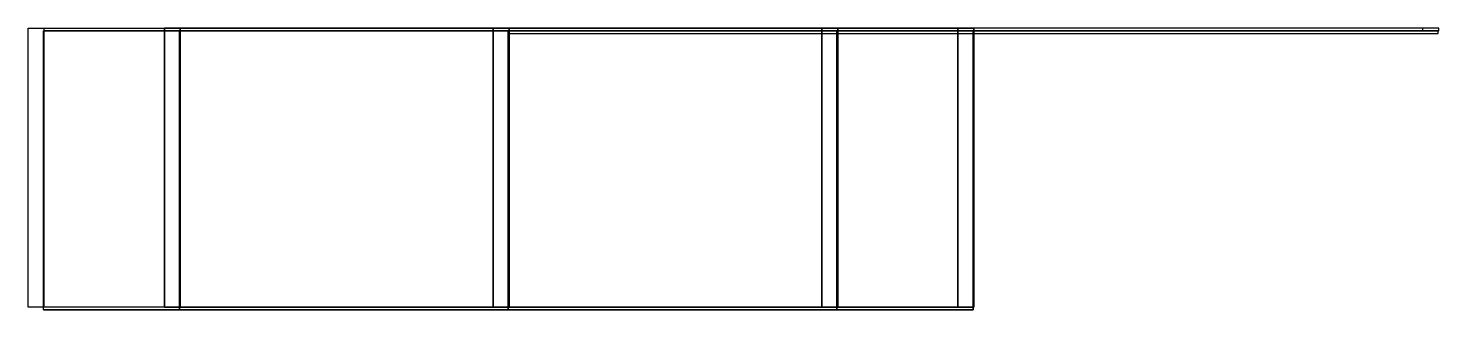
# Model space of a CAD drawing. Extents: x -18.1 to 35, y -9.5 to 1.1.
import ezdxf

# ---------------------------------------------------------------- set-up
doc = ezdxf.new("R2010")
doc.units = 0
doc.header["$MEASUREMENT"] = 0
doc.layers.add('CONTORNO', color=1, linetype='Continuous')
doc.layers.add('CORPO', color=253, linetype='Continuous')

msp = doc.modelspace()

# ---------------------------------------------------------------- linework, layer by layer
at = {"layer": 'CONTORNO', "linetype": 'ByBlock'}
for points, elevation in [([(-0.571, 1.1), (-0.571, 1), (34.429, 1), (34.429, 1.1), (-0.571, 1.1)], 990.019), ([(0.028, 1.1), (0.028, 1), (35.028, 1), (35.028, 1.1), (0.028, 1.1)], 1997.5), ([(0, 1), (0, 0.9), (35, 0.9), (35, 1), (0, 1)], -17.5)]:
    msp.add_lwpolyline(points, dxfattribs=dict(at, elevation=elevation))
at = {"layer": 'CORPO', "extrusion": (0, -1, 1e-16)}
for p, q in [((-5.029, 1, 16.665), (-5, 1, 990.729)), ((-5, 1, 1024.271), (-5, 1, 1998.229)), ((5.029, 1, 16.762), (5, 1, 990.729)), ((5, 1, 1024.271), (5, 1, 1998.229))]:
    msp.add_line(p, q, dxfattribs=at)
for centre in [(0, 0, -1), (0, 1007.5, -1), (0, 2015, -1)]:
    msp.add_circle(centre, 17.5, dxfattribs=at)
at = {"layer": 'CORPO'}
for points in [[(-17.164, 1, -3.415), (-17.5, 1), (-17.163, 1, 3.42), (-17.164, 1, -3.415)], [(-17.171, 1, 1004.123), (-17.5, 1, 1007.509), (-17.134, 1, 1011.006), (-17.171, 1, 1004.123)], [(-17.143, 1, 2011.631), (-17.472, 1, 2015.017), (-17.106, 1, 2018.514), (-17.143, 1, 2011.631)], [(-16.157, 1, 1014.24), (-17.134, 1, 1011.006), (-17.171, 1, 1004.123), (-16.137, 1, 1000.883)], [(-16.186, 1, 6.654), (-17.163, 1, 3.42), (-17.164, 1, -3.415), (-16.165, 1, -6.703)], [(-16.129, 1, 2021.748), (-17.106, 1, 2018.514), (-17.143, 1, 2011.631), (-16.175, 1, 2008.321)], [(-14.55, 1, -9.723), (-16.165, 1, -6.703), (-16.186, 1, 6.654), (-14.546, 1, 9.73)], [(-14.494, 1, 2005.372), (-16.175, 1, 2008.321), (-16.129, 1, 2021.748), (-14.49, 1, 2024.824)], [(-14.522, 1, 997.863), (-16.137, 1, 1000.883), (-16.157, 1, 1014.24), (-14.517, 1, 1017.316)], [(-12.346, 1, 12.403), (-14.546, 1, 9.73), (-14.55, 1, -9.723), (-12.322, 1, -12.427)], [(-12.317, 1, 1019.931), (-14.517, 1, 1017.316), (-14.522, 1, 997.863), (-12.293, 1, 995.159)], [(-12.289, 1, 2027.44), (-14.49, 1, 2024.824), (-14.494, 1, 2005.372), (-12.341, 1, 2002.592)], [(-9.591, 1, -14.637), (-12.322, 1, -12.427), (-12.346, 1, 12.403), (-9.72, 1, 14.552)], [(-9.578, 1, 2000.354), (-12.341, 1, 2002.592), (-12.289, 1, 2027.44), (-9.664, 1, 2029.58)], [(-9.563, 1, 992.949), (-12.293, 1, 995.159), (-12.317, 1, 1019.931), (-9.692, 1, 1022.071)], [(-6.696, 1, 16.168), (-9.72, 1, 14.552), (-9.591, 1, -14.637), (-6.698, 1, -16.167)], [(-6.667, 1, 1023.68), (-9.692, 1, 1022.071), (-9.563, 1, 992.949), (-6.704, 1, 991.335)], [(-6.639, 1, 2031.189), (-9.664, 1, 2029.58), (-9.578, 1, 2000.354), (-6.676, 1, 1998.843)], [(-5, 1, 990.729), (-6.704, 1, 991.335), (-6.667, 1, 1023.68), (-5, 1, 1024.271)], [(-5.37, 1, -16.537), (-6.698, 1, -16.167), (-6.696, 1, 16.168), (-5.029, 1, 16.665)], [(-4.972, 1, 1998.238), (-6.676, 1, 1998.843), (-6.639, 1, 2031.189), (-4.972, 1, 2031.779)], [(-5.029, 1, 16.665), (-3.39, 1, 17.168), (-3.301, 1, -17.186), (-5.37, 1, -16.537)], [(-5.029, 1, 16.665), (-3.39, 1, 17.168), (-3.096, 1, 990.276), (-5, 1, 990.729)], [(-5, 1, 1024.271), (-3.052, 1, 1024.73), (-3.068, 1, 1997.784), (-5, 1, 1998.238)], [(-5, 1, 1024.271), (-3.052, 1, 1024.73), (-3.096, 1, 990.276), (-5, 1, 990.729)], [(-4.972, 1, 2031.779), (-3.024, 1, 2032.238), (-3.068, 1, 1997.784), (-4.972, 1, 1998.238)], [(-3.096, 1, 990.276), (-1.141, 1, 990.037), (-1.146, 1, 17.385), (-3.39, 1, 17.168)], [(-3.301, 1, -17.186), (-1.527, 1, -17.347), (-1.146, 1, 17.385), (-3.39, 1, 17.168)], [(-3.096, 1, 990.276), (-1.141, 1, 990.037), (-1.117, 1, 1024.971), (-3.052, 1, 1024.73)], [(-3.068, 1, 1997.784), (-1.114, 1, 1997.546), (-1.117, 1, 1024.971), (-3.052, 1, 1024.73)], [(-3.068, 1, 1997.784), (-1.114, 1, 1997.546), (-1.089, 1, 2032.479), (-3.024, 1, 2032.238)], [(-1.146, 1, 17.385), (0, 1, 17.5), (0, 1, -17.5), (-1.527, 1, -17.347)], [(-1.146, 1, 17.385), (0, 1, 17.5), (0, 1, 990), (-1.141, 1, 990.037)], [(-1.117, 1, 1024.971), (0.028, 1, 1025.008), (0, 1, 990), (-1.141, 1, 990.037)], [(-1.117, 1, 1024.971), (0.028, 1, 1025.008), (0.028, 1, 1997.508), (-1.114, 1, 1997.546)], [(-1.089, 1, 2032.479), (0.056, 1, 2032.517), (0.028, 1, 1997.508), (-1.114, 1, 1997.546)], [(0, 1, 990), (2.013, 1, 990.116), (2.022, 1, 17.383), (0, 1, 17.5)], [(0, 1, 17.5), (2.022, 1, 17.383), (2.029, 1, -17.302), (0, 1, -17.5)], [(0.028, 1, 1025.008), (2.05, 1, 1024.891), (2.013, 1, 990.116), (0, 1, 990)], [(0.028, 1, 1997.508), (2.04, 1, 1997.624), (2.05, 1, 1024.891), (0.028, 1, 1025.008)], [(0.056, 1, 2032.517), (2.077, 1, 2032.399), (2.04, 1, 1997.624), (0.028, 1, 1997.508)], [(2.022, 1, 17.383), (3.533, 1, 17.14), (3.534, 1, 990.36), (2.013, 1, 990.116)], [(2.013, 1, 990.116), (3.534, 1, 990.36), (3.562, 1, 1024.648), (2.05, 1, 1024.891)], [(2.029, 1, -17.302), (3.455, 1, -17.156), (3.533, 1, 17.14), (2.022, 1, 17.383)], [(2.05, 1, 1024.891), (3.561, 1, 1024.648), (3.562, 1, 1997.869), (2.04, 1, 1997.624)], [(2.04, 1, 1997.624), (3.562, 1, 1997.869), (3.59, 1, 2032.156), (2.077, 1, 2032.399)], [(3.533, 1, 17.14), (5.029, 1, 16.762), (5.064, 1, -16.667), (3.455, 1, -17.156)], [(3.534, 1, 990.36), (5, 1, 990.729), (5.029, 1, 16.762), (3.533, 1, 17.14)], [(3.562, 1, 1024.648), (5, 1, 1024.271), (5, 1, 990.729), (3.534, 1, 990.36)], [(3.562, 1, 1997.869), (5, 1, 1998.229), (5, 1, 1024.271), (3.561, 1, 1024.648)], [(3.59, 1, 2032.156), (5.028, 1, 2031.757), (5.028, 1, 1998.238), (3.562, 1, 1997.869)], [(5, 1, 990.729), (6.74, 1, 991.35), (6.78, 1, 1023.633), (5, 1, 1024.271)], [(5.028, 1, 1998.238), (6.768, 1, 1998.858), (6.807, 1, 2031.122), (5.028, 1, 2031.757)], [(5.064, 1, -16.667), (6.685, 1, -16.173), (6.751, 1, 16.145), (5.029, 1, 16.762)], [(6.685, 1, -16.173), (9.656, 1, -14.595), (9.679, 1, 14.58), (6.751, 1, 16.145)], [(6.74, 1, 991.35), (9.715, 1, 992.945), (9.707, 1, 1022.061), (6.78, 1, 1023.633)], [(6.768, 1, 1998.858), (9.743, 1, 2000.453), (9.735, 1, 2029.536), (6.807, 1, 2031.122)], [(9.679, 1, 14.58), (12.317, 1, 12.432), (12.285, 1, -12.463), (9.656, 1, -14.595)], [(9.707, 1, 1022.061), (12.33, 1, 1019.919), (12.346, 1, 995.097), (9.715, 1, 992.945)], [(9.735, 1, 2029.536), (12.358, 1, 2027.427), (12.373, 1, 2002.605), (9.743, 1, 2000.453)], [(12.285, 1, -12.463), (14.575, 1, -9.687), (14.546, 1, 9.73), (12.317, 1, 12.432)], [(12.346, 1, 995.097), (14.603, 1, 997.9), (14.559, 1, 1017.209), (12.33, 1, 1019.919)], [(12.373, 1, 2002.605), (14.631, 1, 2005.408), (14.587, 1, 2024.718), (12.358, 1, 2027.427)], [(14.575, 1, -9.687), (16.171, 1, -6.69), (16.165, 1, 6.703), (14.546, 1, 9.73)], [(14.603, 1, 997.9), (16.199, 1, 1000.896), (16.165, 1, 1014.203), (14.559, 1, 1017.209)], [(14.631, 1, 2005.408), (16.223, 1, 2008.438), (16.193, 1, 2021.711), (14.587, 1, 2024.718)], [(16.171, 1, -6.69), (17.165, 1, -3.41), (17.164, 1, 3.413), (16.165, 1, 6.703)], [(16.199, 1, 1000.896), (17.193, 1, 1004.176), (17.107, 1, 1011.187), (16.165, 1, 1014.203)], [(16.223, 1, 2008.438), (17.221, 1, 2011.684), (17.111, 1, 2018.669), (16.193, 1, 2021.711)], [(17.193, 1, 1004.176), (17.529, 1, 1007.586), (17.107, 1, 1011.187), (17.193, 1, 1004.176)], [(17.221, 1, 2011.684), (17.556, 1, 2015.094), (17.111, 1, 2018.669), (17.221, 1, 2011.684)], [(17.165, 1, -3.41), (17.5, 1), (17.164, 1, 3.413), (17.165, 1, -3.41)]]:
    msp.add_3dface(points, dxfattribs=at)
for points, invisible_edges in [([(17.5, -9.5), (12.374, -9.5, -12.374), (-17.5, -9.5), (-12.374, -9.5, 12.374)], 10), ([(12.374, -9.5, -12.374), (-17.5, -9.5), (-12.374, -9.5, -12.374), (0, -9.5, -17.5)], 1), ([(17.5, -9.5), (-12.374, -9.5, 12.374), (0, -9.5, 17.5), (12.374, -9.5, 12.374)], 1)]:
    msp.add_3dface(points, dxfattribs=dict(at, invisible_edges=invisible_edges))

# ---------------------------------------------------------------- meshes
mesh = msp.add_polymesh((2, 8), dxfattribs=dict(at, n_close=True))
for k, corner in enumerate([(-18.071, 1.1, 1007.519), (-12.945, 1.1, 1019.893), (-0.571, 1.1, 1025.019), (11.804, 1.1, 1019.893), (16.929, 1.1, 1007.519), (11.804, 1.1, 995.144), (-0.571, 1.1, 990.019), (-12.945, 1.1, 995.144), (-18.071, -9.4, 1007.519), (-12.945, -9.4, 1019.893), (-0.571, -9.4, 1025.019), (11.804, -9.4, 1019.893), (16.929, -9.4, 1007.519), (11.804, -9.4, 995.144), (-0.571, -9.4, 990.019), (-12.945, -9.4, 995.144)]):
    mesh.set_mesh_vertex(divmod(k, 8), corner)
mesh = msp.add_polymesh((2, 8), dxfattribs=dict(at, n_close=True))
for k, corner in enumerate([(-17.472, 1.1, 2015), (-12.347, 1.1, 2027.374), (0.028, 1.1, 2032.5), (12.402, 1.1, 2027.374), (17.528, 1.1, 2015), (12.402, 1.1, 2002.626), (0.028, 1.1, 1997.5), (-12.347, 1.1, 2002.626), (-17.472, -9.4, 2015), (-12.347, -9.4, 2027.374), (0.028, -9.4, 2032.5), (12.402, -9.4, 2027.374), (17.528, -9.4, 2015), (12.402, -9.4, 2002.626), (0.028, -9.4, 1997.5), (-12.347, -9.4, 2002.626)]):
    mesh.set_mesh_vertex(divmod(k, 8), corner)
mesh = msp.add_polymesh((2, 8), dxfattribs=dict(at, n_close=True))
for k, corner in enumerate([(-17.5, 1), (-12.374, 1, 12.374), (0, 1, 17.5), (12.374, 1, 12.374), (17.5, 1), (12.374, 1, -12.374), (0, 1, -17.5), (-12.374, 1, -12.374), (-17.5, -9.5), (-12.374, -9.5, 12.374), (0, -9.5, 17.5), (12.374, -9.5, 12.374), (17.5, -9.5), (12.374, -9.5, -12.374), (0, -9.5, -17.5), (-12.374, -9.5, -12.374)]):
    mesh.set_mesh_vertex(divmod(k, 8), corner)

doc.saveas('drawing.dxf')
